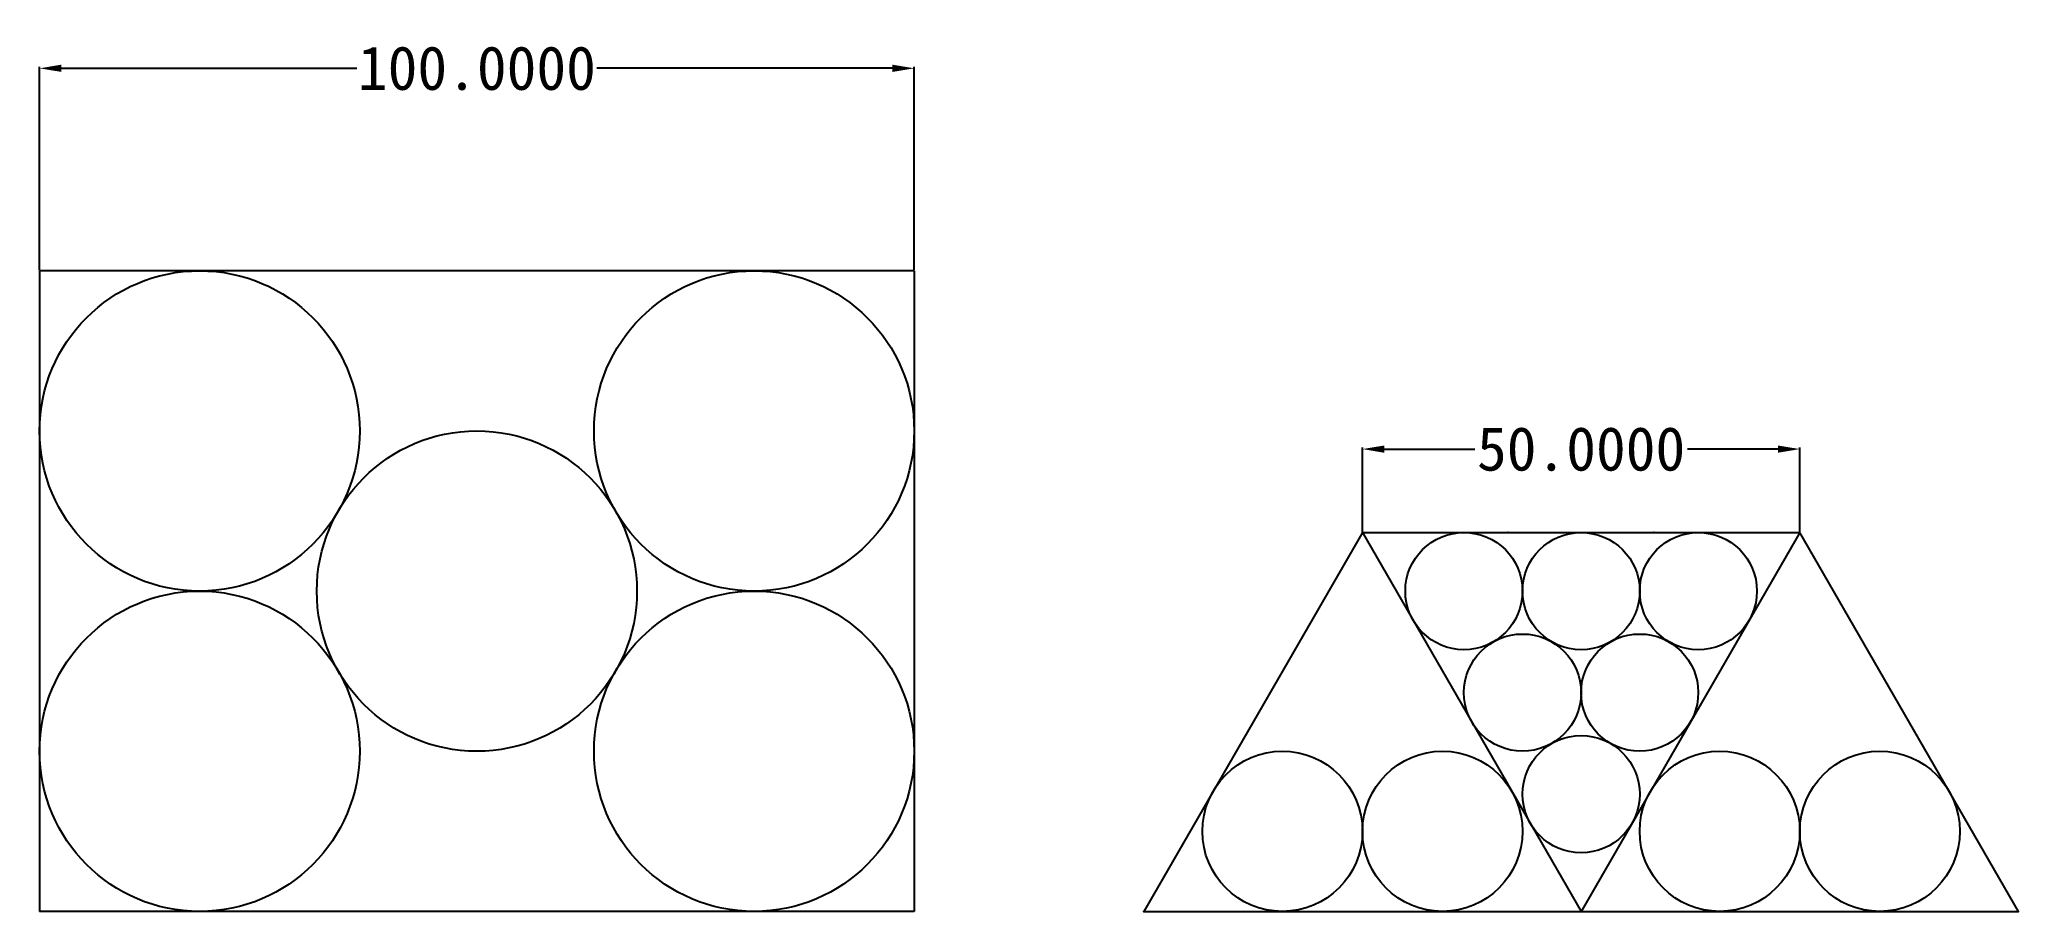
# Model space of a CAD drawing. Header units: inches. Extents: x 141 to 367, y 97 to 196.
import ezdxf

# ---------------------------------------------------------------- set-up
doc = ezdxf.new("R2010")
doc.units = ezdxf.units.IN
doc.header["$MEASUREMENT"] = 0
doc.styles.get("Standard").update_dxf_attribs({"font": ''})
doc.styles.get('Standard').set_extended_font_data('SimSun')
doc.dimstyles.get("Standard").update_dxf_attribs({"dimtxt": 5, "dimasz": 2.5, "dimexe": 0.18, "dimexo": 0.0625, "dimgap": 0.09, "dimtad": 0, "dimtih": 1, "dimtoh": 1, "dimdec": 4, "dimzin": 0, "dimdsep": 46, "dimtxsty": 'Standard', "dimcen": 0.09, "dimadec": 0, "dimazin": 0, "dimtfac": 1, "dimtdec": 4, "dimtofl": 0, "dimtmove": 0, "dimatfit": 3, "dimfxl": 1, "dimtolj": 1, "dimtzin": 0, "dimarcsym": 0})

# ---------------------------------------------------------------- blocks, each defined once
blk = doc.blocks.new('*D2')
at = {"color": 0, "lineweight": -2}
for p, q in [((140.53, 169.99), (140.53, 193.24)), ((143.03, 193.06), (176.8, 193.06)), ((238.03, 193.06), (204.26, 193.06)), ((240.53, 169.99), (240.53, 193.24))]:
    blk.add_line(p, q, dxfattribs=at)
at = {"color": 0}
for points in [[(143.03, 193.48), (143.03, 192.65), (140.53, 193.06)], [(238.03, 193.48), (238.03, 192.65), (240.53, 193.06)]]:
    blk.add_solid(points, dxfattribs=at)
at = {"layer": 'Defpoints', "color": 0}
for p in [(240.53, 193.06), (140.53, 169.92), (240.53, 169.92)]:
    blk.add_point(p, dxfattribs=at)
at = {"color": 0, "insert": (190.53, 193.06), "char_height": 5, "attachment_point": 5}
blk.add_mtext('\\A1;100.0000', dxfattribs=at)
blk = doc.blocks.new('*D3')
at = {"color": 0, "lineweight": -2}
for p, q in [((291.78, 140.08), (291.78, 149.73)), ((294.28, 149.55), (304.64, 149.55)), ((339.28, 149.55), (328.93, 149.55)), ((341.78, 140.08), (341.78, 149.73))]:
    blk.add_line(p, q, dxfattribs=at)
at = {"color": 0}
for points in [[(294.28, 149.96), (294.28, 149.13), (291.78, 149.55)], [(339.28, 149.96), (339.28, 149.13), (341.78, 149.55)]]:
    blk.add_solid(points, dxfattribs=at)
at = {"layer": 'Defpoints', "color": 0}
for p in [(341.78, 149.55), (291.78, 140.02), (341.78, 140.02)]:
    blk.add_point(p, dxfattribs=at)
at = {"color": 0, "insert": (316.78, 149.55), "char_height": 5, "attachment_point": 5}
blk.add_mtext('\\A1;50.0000', dxfattribs=at)

msp = doc.modelspace()

# ---------------------------------------------------------------- linework, layer by layer
for p, q in [((140.52893, 169.92388), (140.52893, 96.7188)), ((240.52893, 169.92388), (140.52893, 169.92388)), ((240.52893, 169.92388), (240.52893, 96.7188)), ((291.78056, 140.02007), (341.78056, 140.02007)), ((291.78056, 140.02007), (316.78056, 96.7188)), ((341.78056, 140.02007), (316.78056, 96.7188)), ((240.52893, 96.7188), (140.52893, 96.7188)), ((266.78056, 96.7188), (366.78056, 96.7188))]:
    msp.add_line(p, q)
for points in [[(291.78056, 140.02007), (266.78056, 96.7188), (316.78056, 96.7188)], [(316.78056, 96.7188), (366.78056, 96.7188), (341.78056, 140.02007)]]:
    msp.add_lwpolyline(points)
for centre, radius in [((158.8302, 151.62261), 18.30127), ((222.22766, 151.62261), 18.30127), ((190.52893, 133.32134), 18.30127), ((190.52893, 133.32134), 18.30127), ((303.3831, 133.32134), 6.69873), ((316.78056, 133.32134), 6.69873), ((330.17802, 133.32134), 6.69873), ((158.8302, 115.02007), 18.30127), ((222.22766, 115.02007), 18.30127), ((310.08183, 121.7188), 6.69873), ((323.47929, 121.7188), 6.69873), ((316.78056, 110.11626), 6.69873), ((282.62993, 105.86943), 9.15064), ((300.9312, 105.86943), 9.15064), ((332.62993, 105.86943), 9.15064), ((350.9312, 105.86943), 9.15064)]:
    msp.add_circle(centre, radius)
for p in [(291.78056, 140.02007), (308.44723, 140.02007), (325.11389, 140.02007), (266.78056, 96.7188), (316.78056, 96.7188)]:
    msp.add_point(p)

# ---------------------------------------------------------------- dimensions: what is measured, and where the dimension line sits
for base, p1, p2, picture, middle in [((240.52893, 193.06265), (140.52893, 169.92388), (240.52893, 169.92388), '*D2', (190.52893, 193.06265)), ((341.78056, 149.54766), (291.78056, 140.02007), (341.78056, 140.02007), '*D3', (316.78056, 149.54766))]:
    dim = msp.add_linear_dim(base=base, p1=p1, p2=p2, dimstyle='Standard')
    dim.commit()
    dim.dimension.update_dxf_attribs({"geometry": picture, "text_midpoint": middle})

doc.saveas('drawing.dxf')
